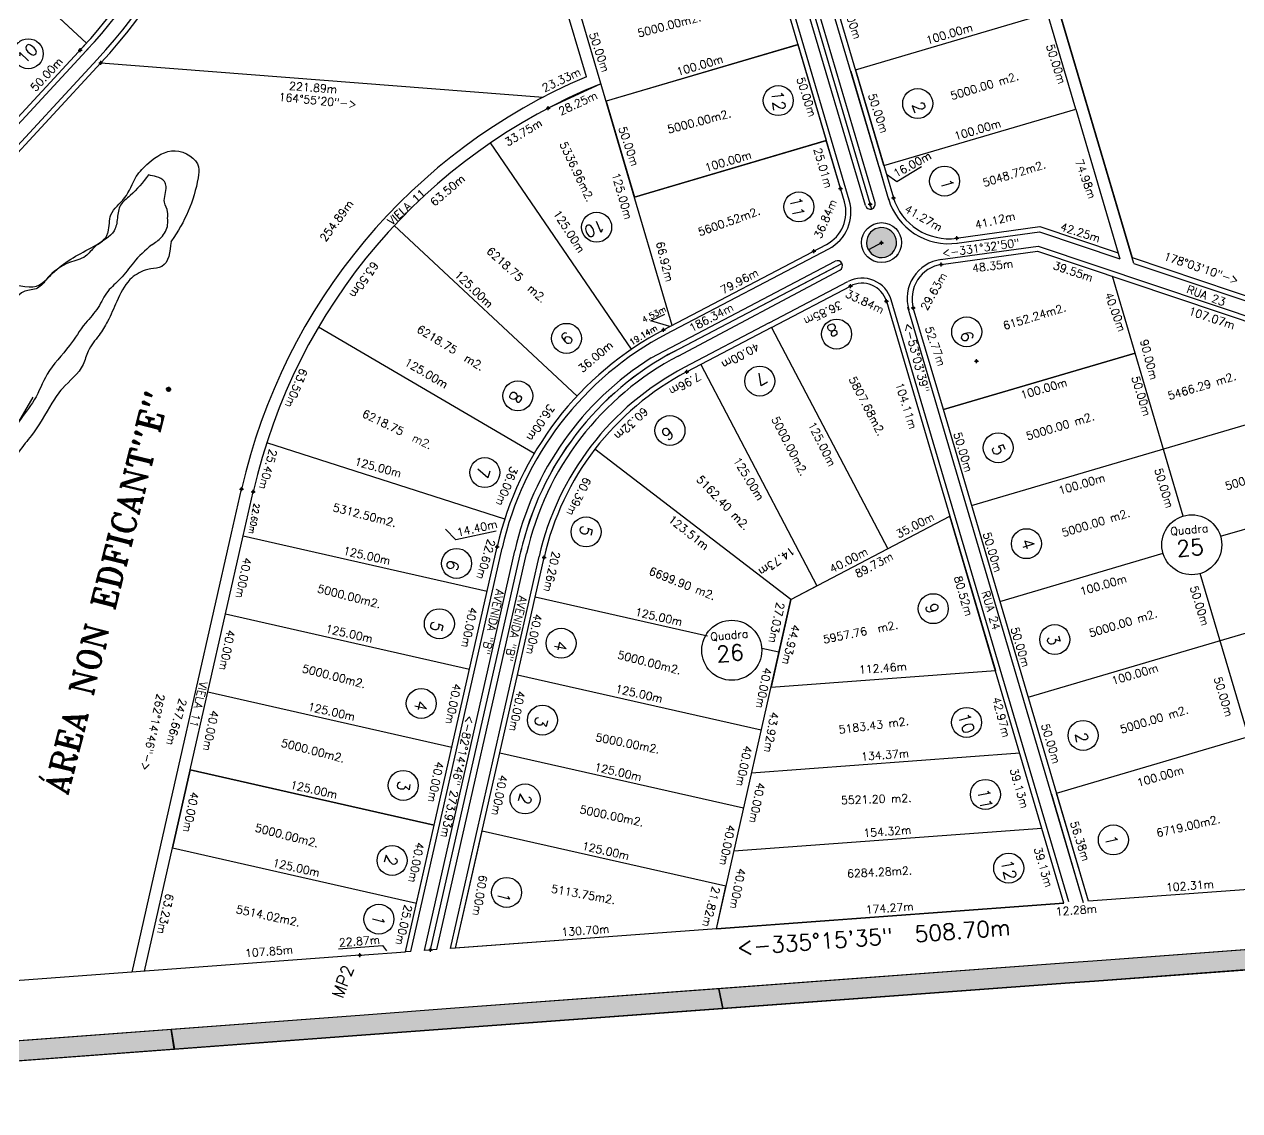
# Model space of a CAD drawing. Extents: x -23785941 to 8798891, y -8418521 to 21897894.
# Drawn here: x -24298 to -23690, y -3388 to -2844 of the extents above; entities that cross this region are included whole.
import ezdxf
from ezdxf.enums import TextEntityAlignment as Align

# ---------------------------------------------------------------- set-up
doc = ezdxf.new("R2010")
doc.units = 0
doc.header["$MEASUREMENT"] = 0
doc.header["$PDMODE"] = 34
doc.header["$PDSIZE"] = 1
doc.layers.get('0').update_dxf_attribs({"linetype": 'CONTINUOUS'})
for name, color, linetype in [('CALCADA', 3, 'CONTINUOUS'), ('REG60_100', 2, 'CONTINUOUS'), ('RUA', 1, 'CONTINUOUS'), ('TER_POLI', 5, 'CONTINUOUS'), ('VEGE', 102, 'CONTINUOUS'), ('VIEWPORT', 7, 'CONTINUOUS')]:
    doc.layers.add(name, color=color, linetype=linetype)
doc.styles.add('1_5MM', font='romans.shx', dxfattribs={"height": 6})
doc.styles.add('1MM', font='romans.shx', dxfattribs={"height": 4})
doc.styles.add('2MM', font='romans.shx', dxfattribs={"height": 8})
doc.styles.add('3MM', font='romans.shx', dxfattribs={"height": 12})

msp = doc.modelspace()

# ---------------------------------------------------------------- hatches: boundary and pattern name
h = msp.add_hatch(color=140)
edge = h.paths.add_edge_path()
edge.add_spline(control_points=[(-24224.32, -2952.9), (-24224.85, -2958.19), (-24225.64, -2965.71), (-24233.63, -2966.37), (-24239.23, -2967.62), (-24246.58, -2972.22), (-24251.35, -2982.38), (-24255.37, -2992.13), (-24260.38, -3000.33), (-24266.06, -3006.58), (-24268.43, -3017.61), (-24277.68, -3024.26), (-24285.86, -3036.44), (-24290.98, -3046.37), (-24301.03, -3058.14), (-24307.79, -3069.93), (-24311.72, -3091.1), (-24325.37, -3102.66), (-24329.35, -3121.15), (-24331.47, -3140.53), (-24355.96, -3154.41), (-24348.63, -3172.04), (-24344.12, -3180.23), (-24343.4, -3187.47), (-24336.27, -3197.13), (-24351.78, -3201.79), (-24345.71, -3210.5), (-24340.81, -3212.7), (-24338.42, -3221.24), (-24348.55, -3225.84), (-24348.2, -3234.29), (-24346.59, -3240.74), (-24346.81, -3247.92), (-24344.16, -3256.11), (-24338.49, -3261.67), (-24335.27, -3270.86), (-24339.74, -3281.2), (-24344.93, -3294.91), (-24361.95, -3293.29), (-24375.44, -3299.69), (-24383.48, -3291.65), (-24395.73, -3286.94), (-24406.75, -3297.5), (-24423.91, -3301.32), (-24440.56, -3304.39), (-24461.09, -3307.1), (-24479.07, -3306.14), (-24494.64, -3303.2), (-24508.8, -3298.2), (-24514.92, -3285.1), (-24527.33, -3279.79), (-24535.42, -3270.07), (-24544.04, -3262.07), (-24553.35, -3256.99), (-24561, -3249.62), (-24569.69, -3237.39), (-24580.68, -3229.58), (-24588.47, -3216.76), (-24581.21, -3207.95), (-24585.87, -3198.65), (-24583.46, -3190.43), (-24588.38, -3182.56), (-24594.38, -3171.95), (-24605.74, -3166.27), (-24611.81, -3158.51), (-24619.15, -3147.87), (-24628.32, -3138.75), (-24640.09, -3134.69), (-24645.33, -3132.42), (-24653.59, -3130.67), (-24659.3, -3120.75), (-24654.52, -3110.01), (-24654.08, -3091.58), (-24674.94, -3086.46), (-24681.37, -3068.21), (-24698.62, -3058.43), (-24713.52, -3055.17), (-24733.19, -3044.84), (-24734.94, -3056.35), (-24753.72, -3051.57), (-24763.55, -3071.27), (-24782.6, -3062.33), (-24793.23, -3058.72), (-24805.89, -3054.52), (-24813.61, -3047.9), (-24808.19, -3037.98), (-24800.39, -3029.32), (-24814.57, -3017.34), (-24815.92, -3028.26), (-24825.45, -3028.53), (-24835.39, -3027.61), (-24846.9, -3022.34), (-24852.01, -3009.63), (-24857.08, -2998.96), (-24862.58, -2986.25), (-24875.44, -2984), (-24891.02, -2980.65), (-24889.96, -2966.02), (-24895.36, -2954.8), (-24907.55, -2954.85), (-24906.95, -2942.8), (-24915.79, -2937.86), (-24921.88, -2929.93), (-24929.36, -2920.2), (-24927.84, -2907.02), (-24929.72, -2892.81), (-24941.39, -2889.5), (-24952.22, -2888.85), (-24950.46, -2878.16), (-24947.2, -2871.32), (-24943.39, -2862.08), (-24942.83, -2855.3), (-24940.9, -2848.14), (-24935.33, -2846.62), (-24929.27, -2846.3), (-24922.4, -2844.47), (-24914.21, -2848.76), (-24905.92, -2853.26), (-24904.93, -2861.93), (-24903.83, -2868.8), (-24904.55, -2876.57), (-24899.03, -2881.67), (-24896.17, -2889.4), (-24894.08, -2897.68), (-24889.72, -2905.98), (-24887.06, -2914.39), (-24880.02, -2921.2), (-24870.05, -2922.51), (-24864.26, -2931.17), (-24853.17, -2932.4), (-24847.35, -2940.32), (-24847.66, -2951.51), (-24837.82, -2955.96), (-24827.14, -2960.56), (-24817.79, -2959.16), (-24807.73, -2964.23), (-24797.39, -2965.44), (-24784.32, -2968.87), (-24774.83, -2960.62), (-24765.27, -2963.85), (-24762.3, -2971.63), (-24752.45, -2974.22), (-24742.38, -2971.74), (-24732.04, -2966.87), (-24720.38, -2968.4), (-24706.4, -2974.13), (-24693.86, -2980.66), (-24678.39, -2981.85), (-24675.14, -2992.53), (-24668.66, -3001.96), (-24655.79, -3009.86), (-24643.43, -3015.92), (-24630.91, -3021.74), (-24620.14, -3020.99), (-24610.04, -3017.34), (-24600.69, -3021.75), (-24587.48, -3022.88), (-24572.45, -3030.64), (-24555.12, -3034.29), (-24542.55, -3044.48), (-24532.36, -3053.95), (-24523.75, -3065.39), (-24516.46, -3078.24), (-24511.09, -3090.85), (-24505.1, -3103.96), (-24493.4, -3111.27), (-24480.97, -3114.67), (-24471.43, -3120.51), (-24459.85, -3127.41), (-24451.15, -3119.04), (-24447.38, -3105.89), (-24435.68, -3099.77), (-24428.9, -3087.14), (-24420.52, -3081.48), (-24412.57, -3070.71), (-24406.22, -3060.08), (-24398.28, -3046.3), (-24383.49, -3032.62), (-24362.5, -3031.53), (-24348.09, -3018.41), (-24338.42, -3010.18), (-24330.19, -2997.24), (-24322.21, -2987.47), (-24314.87, -2977.74), (-24304.37, -2972.41), (-24292.47, -2978.82), (-24280.6, -2964.75), (-24268.71, -2958.33), (-24257.27, -2952.47), (-24254.91, -2945.98), (-24255.83, -2938.18), (-24246.06, -2931.43), (-24242.97, -2920.74), (-24234.46, -2912.21), (-24223.14, -2904.42), (-24209.39, -2912.23), (-24212.48, -2931.63), (-24212.49, -2933.24), (-24224.27, -2952.82), (-24224.32, -2952.9)], knot_values=[0.070218, 0.070218, 0.070218, 0.070218, 13.349031, 19.007676, 21.837023, 30.786846, 43.569132, 54.590419, 62.597947, 72.310251, 79.377349, 95.275331, 104.227837, 123.477352, 128.443128, 150.652485, 163.240716, 192.037647, 199.148154, 219.624481, 248.961263, 263.562632, 270.222376, 276.975064, 285.92487, 297.883476, 305.118994, 310.080983, 314.005794, 328.484177, 333.449953, 338.027474, 348.560517, 354.690993, 363.178985, 372.128808, 381.584254, 396.830139, 409.482562, 428.443603, 434.155157, 441.999992, 465.334534, 472.085086, 494.962337, 516.016331, 534.129149, 548.445024, 564.213118, 576.190902, 589.129696, 602.832252, 613.760188, 624.227033, 634.426771, 645.327848, 668.840443, 675.500206, 686.521441, 696.358302, 703.806963, 710.466725, 722.874379, 740.241327, 746.567552, 752.226219, 779.229031, 782.661798, 789.52728, 796.392789, 807.387044, 817.837078, 830.919147, 856.437647, 867.431902, 887.00289, 909.315759, 925.140651, 928.576674, 938.587317, 967.729069, 972.878207, 998.623817, 1002.056558, 1013.572536, 1022.162617, 1032.470735, 1044.967028, 1048.403051, 1059.397306, 1066.474513, 1080.312567, 1093.723139, 1105.865531, 1116.859786, 1132.307147, 1142.605396, 1159.77966, 1168.364503, 1176.946355, 1189.088766, 1194.516942, 1206.032943, 1219.443494, 1228.694083, 1245.868346, 1254.450199, 1264.748448, 1270.180782, 1282.206886, 1289.078931, 1299.52897, 1302.964992, 1310.250453, 1314.089097, 1321.766454, 1330.348332, 1341.204667, 1347.397218, 1355.078976, 1362.760689, 1368.950994, 1376.236436, 1387.233013, 1394.518455, 1404.232374, 1413.476574, 1422.058427, 1432.91477, 1441.496649, 1453.877236, 1457.718092, 1474.002603, 1479.151741, 1493.306116, 1500.171598, 1512.308458, 1524.804751, 1538.215303, 1545.080811, 1551.271094, 1561.569343, 1571.57996, 1582.574246, 1595.070539, 1605.368789, 1627.681658, 1639.696278, 1644.553228, 1659.322811, 1673.477186, 1689.019819, 1701.034438, 1714.107901, 1720.298183, 1732.435017, 1742.875583, 1760.039314, 1782.352184, 1794.848477, 1807.921939, 1824.118553, 1837.529105, 1852.099973, 1865.510544, 1879.664932, 1891.679552, 1903.816379, 1914.114628, 1927.962458, 1931.39848, 1955.324744, 1962.407888, 1973.930502, 1984.795178, 2002.31493, 2011.074806, 2032.596747, 2059.417891, 2069.433022, 2090.188517, 2097.271661, 2115.20686, 2128.288939, 2133.145924, 2149.430419, 2159.445563, 2182.805401, 2192.820545, 2194.538582, 2203.298463, 2214.163091, 2226.311058, 2235.561637, 2250.13254, 2264.286916, 2269.71925, 2304.047032, 2304.230877, 2304.230877, 2304.230877, 2304.230877], degree=3, periodic=0)
edge = h.paths.add_edge_path()
edge.add_spline(control_points=[(-24224.32, -2952.9), (-24224.39, -2953.01), (-24224.43, -2953.06), (-24224.4, -2952.98)], knot_values=[2304.230877, 2304.230877, 2304.230877, 2304.230877, 2304.489701, 2304.489701, 2304.489701, 2304.489701], degree=3, periodic=0)
edge.add_spline(control_points=[(-24224.4, -2952.98), (-24224.45, -2953.12), (-24212.49, -2933.25), (-24212.48, -2931.63), (-24209.39, -2912.23), (-24223.14, -2904.42), (-24234.46, -2912.21), (-24242.97, -2920.74), (-24246.06, -2931.43), (-24255.83, -2938.18), (-24254.91, -2945.98), (-24257.27, -2952.47), (-24268.71, -2958.33), (-24280.6, -2964.75), (-24292.47, -2978.82), (-24304.37, -2972.41), (-24314.87, -2977.74), (-24322.21, -2987.47), (-24330.19, -2997.24), (-24338.42, -3010.18), (-24348.09, -3018.41), (-24362.5, -3031.53), (-24383.49, -3032.62), (-24398.28, -3046.3), (-24406.22, -3060.08), (-24412.57, -3070.71), (-24420.52, -3081.48), (-24428.9, -3087.14), (-24435.68, -3099.77), (-24447.38, -3105.89), (-24451.15, -3119.04), (-24459.85, -3127.41), (-24471.43, -3120.51), (-24480.97, -3114.67), (-24493.4, -3111.27), (-24505.1, -3103.96), (-24511.09, -3090.85), (-24516.46, -3078.24), (-24523.75, -3065.39), (-24532.36, -3053.95), (-24542.55, -3044.48), (-24555.12, -3034.29), (-24572.45, -3030.64), (-24587.48, -3022.88), (-24600.69, -3021.75), (-24610.04, -3017.34), (-24620.14, -3020.99), (-24630.91, -3021.74), (-24643.43, -3015.92), (-24655.79, -3009.86), (-24668.66, -3001.96), (-24675.14, -2992.53), (-24678.39, -2981.85), (-24693.86, -2980.66), (-24706.4, -2974.13), (-24720.38, -2968.4), (-24732.04, -2966.87), (-24742.38, -2971.74), (-24752.45, -2974.22), (-24762.3, -2971.63), (-24765.27, -2963.85), (-24774.83, -2960.62), (-24784.32, -2968.87), (-24797.39, -2965.44), (-24807.73, -2964.23), (-24817.79, -2959.16), (-24827.14, -2960.56), (-24837.82, -2955.96), (-24847.66, -2951.51), (-24847.35, -2940.32), (-24853.17, -2932.4), (-24864.26, -2931.17), (-24870.05, -2922.51), (-24880.02, -2921.2), (-24887.06, -2914.39), (-24889.72, -2905.98), (-24894.08, -2897.68), (-24896.17, -2889.4), (-24899.03, -2881.67), (-24904.55, -2876.57), (-24903.83, -2868.8), (-24904.93, -2861.93), (-24905.92, -2853.26), (-24914.21, -2848.76), (-24922.4, -2844.47), (-24929.27, -2846.3), (-24935.33, -2846.62), (-24940.9, -2848.14), (-24942.83, -2855.3), (-24943.39, -2862.08), (-24947.2, -2871.32), (-24950.46, -2878.16), (-24952.22, -2888.85), (-24941.39, -2889.5), (-24929.72, -2892.81), (-24927.84, -2907.02), (-24929.36, -2920.2), (-24921.88, -2929.93), (-24915.79, -2937.86), (-24906.95, -2942.8), (-24907.55, -2954.85), (-24895.36, -2954.8), (-24889.96, -2966.02), (-24891.02, -2980.65), (-24875.44, -2984), (-24862.58, -2986.25), (-24857.08, -2998.96), (-24852.01, -3009.63), (-24846.9, -3022.34), (-24835.39, -3027.61), (-24825.45, -3028.53), (-24815.92, -3028.26), (-24814.57, -3017.34), (-24800.39, -3029.32), (-24808.19, -3037.98), (-24813.61, -3047.9), (-24805.89, -3054.52), (-24793.23, -3058.72), (-24782.6, -3062.33), (-24763.55, -3071.27), (-24753.72, -3051.57), (-24734.94, -3056.35), (-24733.19, -3044.84), (-24713.52, -3055.17), (-24698.62, -3058.43), (-24681.37, -3068.21), (-24674.94, -3086.46), (-24654.08, -3091.58), (-24654.52, -3110.01), (-24659.3, -3120.75), (-24653.59, -3130.67), (-24645.33, -3132.42), (-24640.09, -3134.69), (-24628.32, -3138.75), (-24619.15, -3147.87), (-24611.81, -3158.51), (-24605.74, -3166.27), (-24594.38, -3171.95), (-24588.38, -3182.56), (-24583.46, -3190.43), (-24585.87, -3198.65), (-24581.21, -3207.95), (-24588.47, -3216.76), (-24580.68, -3229.58), (-24569.69, -3237.39), (-24561, -3249.62), (-24553.35, -3256.99), (-24544.04, -3262.07), (-24535.42, -3270.07), (-24527.33, -3279.79), (-24514.92, -3285.1), (-24508.8, -3298.2), (-24494.64, -3303.2), (-24479.07, -3306.14), (-24461.09, -3307.1), (-24440.56, -3304.39), (-24423.91, -3301.32), (-24406.75, -3297.5), (-24395.73, -3286.94), (-24383.48, -3291.65), (-24375.44, -3299.69), (-24361.95, -3293.29), (-24344.93, -3294.91), (-24339.74, -3281.2), (-24335.27, -3270.86), (-24338.49, -3261.67), (-24344.16, -3256.11), (-24346.81, -3247.92), (-24346.59, -3240.74), (-24348.2, -3234.29), (-24348.55, -3225.84), (-24338.42, -3221.24), (-24340.81, -3212.7), (-24345.71, -3210.5), (-24351.78, -3201.79), (-24336.27, -3197.13), (-24343.4, -3187.47), (-24344.12, -3180.23), (-24348.63, -3172.04), (-24355.96, -3154.41), (-24331.47, -3140.53), (-24329.35, -3121.15), (-24325.37, -3102.66), (-24311.72, -3091.1), (-24307.79, -3069.93), (-24301.03, -3058.14), (-24290.98, -3046.37), (-24285.86, -3036.44), (-24277.68, -3024.26), (-24268.43, -3017.61), (-24266.06, -3006.58), (-24260.38, -3000.33), (-24255.37, -2992.13), (-24251.35, -2982.38), (-24246.58, -2972.22), (-24239.23, -2967.62), (-24233.63, -2966.37), (-24225.61, -2965.7), (-24224.85, -2958.13), (-24224.31, -2952.82)], knot_values=[0, 0, 0, 0, 0.442669, 34.770451, 40.202785, 54.35716, 68.928064, 78.178643, 90.32661, 101.191238, 109.951119, 111.669155, 121.6843, 145.044138, 155.059282, 171.343776, 176.200762, 189.282841, 207.218039, 214.301183, 235.056679, 245.07181, 271.892953, 293.414895, 302.174771, 319.694522, 330.559198, 342.081813, 349.164957, 373.091221, 376.527243, 390.375072, 400.673322, 412.810149, 424.824768, 438.979156, 452.389728, 466.960596, 480.371148, 496.567762, 509.641224, 522.137517, 544.450386, 561.614118, 572.054683, 584.191517, 590.3818, 603.455262, 615.469882, 631.012514, 645.16689, 659.936473, 664.793423, 676.808043, 699.120912, 709.419161, 721.915454, 732.909741, 742.920358, 753.218607, 759.40889, 766.274398, 779.68495, 792.181243, 804.318103, 811.183585, 825.33796, 830.487098, 846.771608, 850.612465, 862.993052, 871.574931, 882.431274, 891.013127, 900.257327, 909.971245, 917.256688, 928.253265, 935.538707, 941.729012, 949.410724, 957.092482, 963.285034, 974.141368, 982.723247, 990.400604, 994.239247, 1001.524708, 1004.960731, 1015.41077, 1022.282815, 1034.308918, 1039.741252, 1050.039502, 1058.621354, 1075.795618, 1085.046206, 1098.456758, 1109.972758, 1115.400934, 1127.543345, 1136.125198, 1144.710041, 1161.884304, 1172.182554, 1187.629915, 1198.62417, 1210.766562, 1224.177134, 1238.015188, 1245.092395, 1256.08665, 1259.522672, 1272.018965, 1282.327083, 1290.917164, 1302.433142, 1305.865883, 1331.611493, 1336.760631, 1365.902384, 1375.913027, 1379.349049, 1395.173941, 1417.48681, 1437.057798, 1448.052053, 1473.570554, 1486.652622, 1497.102657, 1508.096912, 1514.96242, 1521.827902, 1525.26067, 1552.263482, 1557.922149, 1564.248373, 1581.615322, 1594.022975, 1600.682738, 1608.131398, 1617.96826, 1628.989495, 1635.649258, 1659.161853, 1670.06293, 1680.262668, 1690.729513, 1701.657449, 1715.360005, 1728.298798, 1740.276583, 1756.044676, 1770.360551, 1788.47337, 1809.527363, 1832.404614, 1839.155167, 1862.489709, 1870.334543, 1876.046098, 1895.007138, 1907.659561, 1922.905447, 1932.360893, 1941.310715, 1949.798708, 1955.929184, 1966.462226, 1971.039748, 1976.005524, 1990.483907, 1994.408718, 1999.370706, 2006.606225, 2018.56483, 2027.514636, 2034.267324, 2040.927068, 2055.528438, 2084.865219, 2105.341547, 2112.452054, 2141.248985, 2153.837216, 2176.046572, 2181.012349, 2200.261864, 2209.214369, 2225.112351, 2232.179449, 2241.891754, 2249.899282, 2260.920569, 2273.702855, 2282.652677, 2285.482025, 2291.14067, 2304.489701, 2304.489701, 2304.489701, 2304.489701], degree=3, periodic=0)
edge.add_spline(control_points=[(-24224.31, -2952.82), (-24224.31, -2952.85), (-24224.32, -2952.87), (-24224.32, -2952.9)], knot_values=[0, 0, 0, 0, 0.070218, 0.070218, 0.070218, 0.070218], degree=3, periodic=0)
for color, points in [(85, [(-23866.5, -2946.41, 1), (-23871.75, -2960.46, 1)]), (253, [(-24082.45, -3336.4), (-24127.75, -3339.75), (-24224.26, -3346.94), (-24223.35, -3352.9), (-24222.54, -3356.84), (-24127.01, -3349.73), (-24127.01, -3349.73), (-24081.71, -3346.37), (-23948.48, -3336.5), (-23950.44, -3326.62)]), (253, [(-24222.74, -3356.86), (-24224.26, -3346.94), (-24623.77, -3376.7), (-24642.55, -3377.76), (-24639.58, -3387.61), (-24623.12, -3386.68)])]:
    msp.add_hatch(color=color).paths.add_polyline_path(points)
h = msp.add_hatch(color=253)
edge = h.paths.add_edge_path()
edge.add_line((-23763.48, -3312.77), (-23775.71, -3313.68))
edge.add_line((-23775.71, -3313.68), (-23950.44, -3326.62))
edge.add_line((-23950.44, -3326.62), (-23948.48, -3336.5))
edge.add_line((-23948.48, -3336.5), (-23774.97, -3323.65))
edge.add_line((-23774.97, -3323.65), (-23762.74, -3322.75))
edge.add_line((-23762.74, -3322.75), (-23630.14, -3312.93))
edge.add_arc((-23629.03, -3327.88), 14.99, 88.01621, 94.23563, ccw=False)
edge.add_line((-23628.52, -3312.89), (-23625.18, -3303.02))
edge.add_arc((-23627.88, -3317.76), 14.99, 79.64388, 94.23563)
edge.add_line((-23628.98, -3302.81), (-23763.48, -3312.77))

# ---------------------------------------------------------------- linework, layer by layer
at = {"color": 100}
for p, q in [((-23877.18, -2934.96), (-24012.07, -2477.65)), ((-24010.49, -2474.38), (-23874.13, -2936.66)), ((-23872.39, -2933.54), (-24007.28, -2476.23)), ((-23869.15, -2953.54), (-23875.73, -2956.99)), ((-23984.3, -3011.07), (-23892.29, -2962.77)), ((-23888.87, -2963.89), (-23976.82, -3010.06)), ((-23973.72, -3008.33), (-23891.12, -2964.98)), ((-24097.7, -3307.45), (-24052.49, -3107.65)), ((-24094.57, -3307.21), (-24049.18, -3106.61)), ((-24091.45, -3306.98), (-24046.64, -3108.97))]:
    msp.add_line(p, q, dxfattribs=at)
for p, q in [((-23887.66, -2933), (-24018.92, -2488.03)), ((-23867.97, -2914.94), (-23978.73, -2539.45)), ((-23772.05, -2886.65), (-23871.07, -2550.95)), ((-23743.03, -2963.82), (-23863.62, -2555.01)), ((-23863.62, -2555.01), (-23743.9, -2960.9)), ((-23863.62, -2555.01), (-23743.9, -2960.9)), ((-23973.73, -2994.88), (-24099.35, -2569)), ((-24016.67, -2870.5), (-24103.83, -2575.03)), ((-24266.59, -2853.67), (-24413.35, -2717.79)), ((-23882.11, -2866.98), (-23786.2, -2838.69)), ((-24266.59, -2853.67), (-24443.23, -3044.45)), ((-23910.89, -2854.44), (-24006.81, -2882.74)), ((-24259.4, -2863.56), (-24438.5, -3057.01)), ((-24259.4, -2863.56), (-24038.29, -2880.73)), ((-23882.11, -2866.98), (-23863.2, -2931.1)), ((-24009.39, -2873.99), (-24035.78, -2886.18)), ((-23867.97, -2914.94), (-23772.05, -2886.65)), ((-23772.05, -2886.65), (-23749.98, -2961.5)), ((-23994.07, -3006.72), (-24064.69, -2903.58)), ((-23896.75, -2902.4), (-23992.66, -2930.7)), ((-23889.67, -2926.39), (-23896.75, -2902.4)), ((-23849.07, -2915.53), (-23861.54, -2922.98)), ((-23861.54, -2922.98), (-23866.67, -2919.44)), ((-23863.2, -2931.1), (-23863.32, -2930.7)), ((-24021.33, -3030.16), (-24112.75, -2944.91)), ((-23831.9, -2951.28), (-23789.99, -2945.43)), ((-23789.99, -2945.43), (-23750.84, -2958.57)), ((-23831.9, -2951.28), (-23831.49, -2951.22)), ((-23978.08, -2997.07), (-23896.7, -2954.35)), ((-23839.32, -2964.43), (-23791.13, -2957.7)), ((-23791.13, -2957.7), (-23651.6, -3004.55)), ((-23861.15, -2959.26), (-23861, -2959.26)), ((-23861.15, -2959.26), (-23861, -2959.26)), ((-23861.15, -2959.26), (-23861.11, -2959.41)), ((-23861.15, -2959.26), (-23861, -2959.26)), ((-23743.9, -2960.9), (-23648.02, -2993.08)), ((-23743.9, -2960.9), (-23648.6, -2992.89)), ((-23743.9, -2960.9), (-23648.6, -2992.89)), ((-23970.74, -3010.16), (-23889.96, -2967.19)), ((-23718.27, -3090.19), (-23753.64, -2970.29)), ((-23924.09, -2995.84), (-23884.73, -2975.18)), ((-23984.42, -2992.48), (-23977.52, -2989.2)), ((-23838.23, -3036.95), (-23853.25, -2986.04)), ((-23853.25, -2986.04), (-23853.16, -2986.34)), ((-23975.04, -2995.47), (-23984.42, -2992.48)), ((-24042.81, -3058.98), (-24150.63, -2995.73)), ((-23924.09, -2995.84), (-23966.55, -3018.13)), ((-23924.09, -2995.84), (-23865.99, -3106.51)), ((-23973.72, -3008.33), (-23972.14, -3007.5)), ((-23838.23, -3036.95), (-23742.32, -3008.66)), ((-23742.32, -3008.66), (-23838.23, -3036.95)), ((-23959.51, -3014.43), (-23901.41, -3125.1)), ((-23824.09, -3084.91), (-23632.26, -3028.32)), ((-24057.48, -3091.8), (-24176.51, -3053.6)), ((-23914.45, -3131.95), (-24012.39, -3056.72)), ((-24194.11, -3098.77), (-24189.04, -3076.74)), ((-24188.27, -3100.12), (-24183.19, -3078.08)), ((-23699.64, -3100.33), (-23618.12, -3076.28)), ((-23914.45, -3131.95), (-23835, -3090.24)), ((-23835.02, -3090.25), (-23812.24, -3167.48)), ((-23777.92, -3283.76), (-23835, -3090.24)), ((-24229.43, -3254.85), (-24194.12, -3098.8)), ((-24081.89, -3102.1), (-24087.2, -3096.73)), ((-24061.71, -3097.82), (-24081.89, -3102.1)), ((-24223.58, -3256.18), (-24188.26, -3100.12)), ((-24188.27, -3100.12), (-24066.35, -3127.71)), ((-24107.09, -3308.14), (-24061.27, -3105.66)), ((-24049.18, -3106.61), (-24049.57, -3108.31)), ((-23809.94, -3132.87), (-23728.41, -3108.82)), ((-24082.06, -3306.29), (-24037.86, -3110.96)), ((-23685.74, -3200.49), (-23709.78, -3118.96)), ((-23914.45, -3131.95), (-23901.41, -3125.1)), ((-23795.8, -3180.82), (-23603.97, -3124.24)), ((-23956.12, -3150.23), (-24042.34, -3130.72)), ((-23951.72, -3296.63), (-23914.45, -3131.95)), ((-23914.45, -3131.95), (-23924.37, -3175.77)), ((-24197.1, -3139.14), (-24075.17, -3166.72)), ((-23920.42, -3158.31), (-23929.05, -3156.36)), ((-23929.25, -3197.32), (-24051.16, -3169.74)), ((-23924.37, -3175.77), (-23812.24, -3167.48)), ((-23781.65, -3228.78), (-23569.79, -3166.29)), ((-24205.92, -3178.15), (-24084, -3205.74)), ((-23938.08, -3236.34), (-24059.99, -3208.75)), ((-23934.06, -3218.61), (-23800.06, -3208.7)), ((-24214.75, -3217.16), (-24092.83, -3244.75)), ((-23768.1, -3283.56), (-23784.05, -3229.49)), ((-23765.7, -3282.86), (-23781.65, -3228.78)), ((-24082.06, -3306.29), (-24068.82, -3247.77)), ((-23946.9, -3275.35), (-24068.82, -3247.77)), ((-23942.89, -3257.62), (-23788.99, -3246.23)), ((-24243.79, -3318.31), (-24229.43, -3254.85)), ((-24237.53, -3317.85), (-24223.58, -3256.18)), ((-24223.58, -3256.18), (-24101.66, -3283.76)), ((-23951.72, -3296.63), (-23946.9, -3275.35)), ((-23951.72, -3296.63), (-23946.9, -3275.35)), ((-23951.72, -3296.63), (-23946.9, -3275.35)), ((-23767.53, -3276.74), (-23767.5, -3276.74)), ((-23951.72, -3296.63), (-23777.92, -3283.76)), ((-23951.72, -3296.63), (-24082.06, -3306.29)), ((-24140.64, -3306.69), (-24118.66, -3305.01)), ((-24118.66, -3305.01), (-24116.57, -3307.73)), ((-23628.98, -3302.81), (-23763.48, -3312.77)), ((-23775.71, -3313.68), (-24082.45, -3336.4)), ((-23774.97, -3323.65), (-24081.71, -3346.37)), ((-24127.75, -3339.75), (-24623.5, -3376.68)), ((-24082.45, -3336.4), (-24127.75, -3339.75)), ((-24081.71, -3346.37), (-24127.01, -3349.73))]:
    msp.add_line(p, q)
at = {"color": 0}
for p, q in [((-23861.11, -2959.41), (-23861.15, -2959.26)), ((-23861.11, -2959.41), (-23861.15, -2959.26)), ((-23765.7, -3282.86), (-23838.23, -3036.95))]:
    msp.add_line(p, q, dxfattribs=at)
at = {"color": 140}
msp.add_line((-24316.23, -3070.06), (-24293.33, -3030.78), dxfattribs=at)
at = {"color": 5}
for p, q in [((-24094.57, -3307.21), (-24049.18, -3106.61)), ((-23622.67, -3272.26), (-23765.7, -3282.86)), ((-24129.98, -3309.84), (-24107.17, -3308.15))]:
    msp.add_line(p, q, dxfattribs=at)
at = {"color": 253}
for p, q in [((-23763.48, -3312.77), (-23775.71, -3313.68)), ((-23630.14, -3312.93), (-23762.74, -3322.75)), ((-23762.74, -3322.75), (-23774.97, -3323.65)), ((-24127, -3349.72), (-24622.76, -3386.65)), ((-24222.74, -3356.86), (-24127.01, -3349.73))]:
    msp.add_line(p, q, dxfattribs=at)
at = {"color": 7}
for p, q in [((-24127.75, -3339.75), (-24224.26, -3346.94)), ((-24082.45, -3336.4), (-24127.75, -3339.75)), ((-24224.26, -3346.94), (-24222.74, -3356.86))]:
    msp.add_line(p, q, dxfattribs=at)
for points in [[(-24230.66, -2803.44), (-24318.04, -2754.82, -0.057602), (-24339.98, -2785.72), (-24266.6, -2853.65)], [(-23871.75, -2960.46, 1), (-23866.5, -2946.41, 1), (-23871.75, -2960.46, 1)]]:
    msp.add_lwpolyline(points, format="xyb")
for points in [[(-24006.81, -2882.74), (-23992.66, -2930.7), (-23896.69, -2902.39), (-23910.84, -2854.43)], [(-24214.75, -3217.16), (-24223.58, -3256.18), (-24101.58, -3283.78), (-24092.75, -3244.77)], [(-24623.77, -3376.7), (-24642.55, -3377.76), (-24639.58, -3387.61), (-24623.12, -3386.68), (-24222.74, -3356.86), (-24224.26, -3346.94)]]:
    msp.add_lwpolyline(points, close=True)
at = {"color": 253}
msp.add_lwpolyline([(-23763.48, -3312.77), (-23775.71, -3313.68), (-23950.44, -3326.62), (-23948.48, -3336.5), (-23774.97, -3323.65), (-23762.74, -3322.75), (-23630.14, -3312.93, -0.027144), (-23628.52, -3312.89), (-23625.18, -3303.02, 0.063755), (-23628.98, -3302.81)], format="xyb", close=True, dxfattribs=at)
msp.add_lwpolyline([(-24082.45, -3336.4), (-24127.75, -3339.75), (-24224.26, -3346.94), (-24223.35, -3352.9), (-24222.54, -3356.84), (-24127.01, -3349.73), (-24127.01, -3349.73), (-24081.71, -3346.37), (-23948.48, -3336.5), (-23950.44, -3326.62)], close=True, dxfattribs=at)
for centre in [(-24295.71, -2858.98), (-23920.75, -2882.4), (-23851.06, -2883.89), (-23837.64, -2922.66), (-23910.45, -2935.56), (-24011.56, -2945.73), (-24026.63, -3001.32), (-23891.61, -2999.21), (-23826.57, -2998.07), (-23930.02, -3022.68), (-24050.96, -3030.1), (-23974.9, -3047.41), (-23810.82, -3056.05), (-24067.46, -3068.48), (-24016.83, -3098.14), (-23796.67, -3104.01), (-24081.6, -3113.88), (-23843.28, -3136.52), (-24090.19, -3144.06), (-24029.34, -3153.81), (-23782.53, -3151.96), (-24099.23, -3183.92), (-24038.65, -3192.27), (-23826.65, -3193.39), (-23768.38, -3199.92), (-24108.27, -3224.92), (-24047.36, -3231.69), (-23817.22, -3229.42), (-23753.24, -3252.19), (-24113.83, -3262.46), (-23805.57, -3266.29), (-24056.59, -3278.43), (-24120.4, -3291.81)]:
    msp.add_circle(centre, 7.5)
at = {"color": 5}
for centre in [(-23714.03, -3104.57), (-23944.02, -3157.34)]:
    msp.add_circle(centre, 15, dxfattribs=at)
for centre, radius, start, end in [((-24462.67, -2675.37), 277, 317.20508, 0.43452), ((-24462.67, -2675.37), 265, 317.20508, 355.0709), ((-23901.65, -3141.79), 294.66, 112.97736, 167.25075), ((-23901.65, -3141.79), 288.66, 111.91628, 167.25075), ((-23905.2, -2938.17), 18.28, 297.69619, 16.43867), ((-23874.78, -2934.25), 2.5, 196.43452, 16.43452), ((-23835.5, -2922.49), 29.01, 196.43452, 277.94813), ((-23836.63, -2981.46), 17.24, 97.94813, 196.43452), ((-23878.85, -2986.38), 12.65, 16.43452, 117.70606), ((-23901.65, -3141.79), 163.66, 117.69469, 167.25075), ((-23901.65, -3141.79), 139.66, 117.69469, 167.25075)]:
    msp.add_arc(centre, radius, start, end)
at = {"color": 100}
for centre, radius, start, end in [((-23891.12, -2964.98), 2.5, 297.69619, 117.69619), ((-23901.58, -3141.83), 151.74, 117.70949, 167.23986), ((-23901.65, -3141.79), 154.66, 122.30706, 167.25075), ((-23901.65, -3141.79), 148.66, 117.69469, 167.25075)]:
    msp.add_arc(centre, radius, start, end, dxfattribs=at)
at = {"color": 5}
msp.add_arc((-23901.65, -3141.79), 151.67, 117.69469, 167.25075, dxfattribs=at)
at = {"end_tangent": (0.350283, 0.936644)}
msp.add_spline([(-24224.31, -2952.82), (-24228.99, -2965.32), (-24234.49, -2966.61), (-24237.25, -2967.26), (-24244.87, -2971.96), (-24251.47, -2982.9), (-24256.06, -2992.92), (-24260.28, -2999.73), (-24265.78, -3007.73), (-24268.26, -3014.35), (-24278.63, -3026.4), (-24283.86, -3033.66), (-24294.13, -3049.94), (-24297.25, -3053.81), (-24307.89, -3073.3), (-24311.56, -3085.34), (-24326.61, -3109.9), (-24328.35, -3116.79), (-24334.03, -3136.46), (-24351.28, -3160.19), (-24347.32, -3174.25), (-24344.56, -3180.31), (-24342.81, -3186.83), (-24340.15, -3195.37), (-24348.41, -3204.02), (-24344.91, -3210.36), (-24341.05, -3213.48), (-24339.95, -3217.24), (-24347.84, -3229.38), (-24348.02, -3234.35), (-24347.19, -3238.85), (-24346.08, -3249.32), (-24344.06, -3255.11), (-24339.1, -3262), (-24336.43, -3270.54), (-24339, -3279.64), (-24347.16, -3292.51), (-24359.65, -3294.55), (-24378.56, -3295.86), (-24383.16, -3292.47), (-24390.51, -3289.72), (-24412.17, -3298.38), (-24418.69, -3300.14), (-24441.19, -3304.3), (-24462.12, -3306.53), (-24480.21, -3305.63), (-24494.26, -3302.89), (-24508.41, -3295.93), (-24515.76, -3286.47), (-24526.42, -3279.13), (-24536.25, -3269.59), (-24544.42, -3262.34), (-24553.15, -3256.56), (-24560.59, -3249.58), (-24567.49, -3241.14), (-24583.75, -3224.16), (-24586.51, -3218.1), (-24583.39, -3207.52), (-24584.77, -3197.78), (-24584.5, -3190.34), (-24587.26, -3184.28), (-24594.34, -3174.09), (-24607.84, -3163.17), (-24611.89, -3158.3), (-24615.2, -3153.71), (-24635.78, -3136.24), (-24639, -3135.04), (-24645.43, -3132.63), (-24651.86, -3130.23), (-24657.49, -3120.78), (-24655.49, -3110.53), (-24656.1, -3097.46), (-24675.59, -3081), (-24681.23, -3071.55), (-24697.1, -3060.11), (-24718, -3052.3), (-24733.68, -3050.1), (-24734.88, -3053.32), (-24744.72, -3055.14), (-24771.24, -3067.24), (-24776.06, -3065.44), (-24800.17, -3056.42), (-24803.39, -3055.22), (-24811.23, -3046.78), (-24808.22, -3038.73), (-24804.61, -3029.08), (-24814.66, -3021.65), (-24815.86, -3024.87), (-24826.31, -3028.3), (-24833.34, -3027.51), (-24845.6, -3021.09), (-24852.24, -3009.43), (-24857.27, -2998.38), (-24862.9, -2988.94), (-24877.37, -2983.53), (-24887.01, -2979.92), (-24891.84, -2963.44), (-24896.47, -2956.21), (-24904.51, -2953.2), (-24909.53, -2942.15), (-24913.76, -2938.74), (-24921.6, -2930.3), (-24928.23, -2918.65), (-24928.44, -2909.4), (-24933.27, -2892.92), (-24941.31, -2889.91), (-24950.95, -2886.31), (-24950.76, -2880.88), (-24946.54, -2869.61), (-24944.14, -2863.18), (-24942.13, -2852.92), (-24940.93, -2849.7), (-24934.3, -2846.68), (-24930.49, -2846.27), (-24922.85, -2845.46), (-24914.81, -2848.46), (-24906.37, -2855.29), (-24904.96, -2861.32), (-24904.15, -2868.96), (-24903.34, -2876.6), (-24899.73, -2881.62), (-24896.71, -2888.25), (-24893.29, -2898.7), (-24890.27, -2905.33), (-24886.25, -2914.17), (-24879.41, -2920.4), (-24871.37, -2923.41), (-24862.93, -2930.23), (-24854.89, -2933.24), (-24847.65, -2943.28), (-24847.25, -2947.1), (-24834.59, -2957.34), (-24829.76, -2959.14), (-24815.7, -2960.73), (-24809.27, -2963.14), (-24797.41, -2965.74), (-24784.96, -2966.73), (-24772.3, -2962.29), (-24765.87, -2964.69), (-24762.25, -2969.72), (-24752.61, -2973.32), (-24742.76, -2971.5), (-24732.32, -2968.07), (-24719.86, -2969.06), (-24710.21, -2972.67), (-24689.32, -2980.49), (-24678.06, -2984.69), (-24676.05, -2989.11), (-24667.81, -3001.37), (-24656.15, -3009.4), (-24642.28, -3016.42), (-24631.03, -3020.63), (-24617.97, -3020.01), (-24611.94, -3018.59), (-24600.09, -3021.19), (-24589.84, -3023.19), (-24573.76, -3029.2), (-24552.86, -3037.02), (-24542.81, -3044.44), (-24533.37, -3053.48), (-24523.51, -3066.34), (-24516.88, -3077.99), (-24510.84, -3091.25), (-24504.21, -3102.9), (-24492.55, -3110.93), (-24481.29, -3115.14), (-24470.64, -3120.96), (-24461, -3124.57), (-24450.35, -3115.71), (-24449.15, -3112.49), (-24433.29, -3094.58), (-24429.27, -3088.74), (-24420.84, -3080.89), (-24414.01, -3072.44), (-24404.78, -3057.55), (-24400.16, -3050.1), (-24383.9, -3036.01), (-24358.59, -3027.13), (-24350.76, -3020.89), (-24336.1, -3006.19), (-24332.09, -3000.36), (-24321.24, -2986.07), (-24312.21, -2976.61), (-24307.79, -2974.59), (-24291.52, -2975.18), (-24283.68, -2968.94), (-24264.2, -2956.04), (-24256.37, -2949.8), (-24255.77, -2948.19), (-24254.37, -2939.55), (-24247.54, -2931.09), (-24241.72, -2920.43), (-24235.5, -2913.59), (-24222.24, -2907.54), (-24210.58, -2915.57), (-24210.78, -2921), (-24224.14, -2952.62), (-24224.4, -2952.98)], degree=3, dxfattribs=at)
at = {"color": 140}
for points, start_tangent in [([(-24235.6, -2919.6), (-24244.75, -2929.94), (-24249.54, -2934.73), (-24251.14, -2941.11), (-24252.73, -2947.49), (-24262.31, -2955.46), (-24267.1, -2960.25), (-24275.09, -2963.44), (-24286.26, -2971.42), (-24291.05, -2976.2), (-24297.44, -2977.8), (-24308.62, -2987.37), (-24312.55, -2988.18)], (0.746543, 0.665337)), ([(-24234, -2954.56), (-24229.21, -2950.83), (-24226.02, -2944.45), (-24226.02, -2941.26), (-24226.02, -2938.07), (-24227.62, -2933.29), (-24226.82, -2925.31), (-24227.62, -2922.92), (-24231.61, -2920.53), (-24235.6, -2919.6)], (0.045613, -0.998959)), ([(-24234, -2954.56), (-24243.18, -2963.48), (-24249.57, -2971.45), (-24255.95, -2977.83), (-24260.74, -2985.81), (-24267.13, -2993.79), (-24275.11, -3004.95), (-24286.29, -3019.31), (-24292.68, -3032.07), (-24300.66, -3043.24), (-24305.45, -3051.21)], (0.588873, 0.808226))]:
    msp.add_spline(points, degree=3, dxfattribs=dict(at, start_tangent=start_tangent))
for p in [(-24269.82, -2857.16), (-24035.78, -2886.18), (-23889.67, -2926.39), (-23874.78, -2934.25), (-23863.2, -2931.1), (-23869.15, -2953.54), (-23831.49, -2951.22), (-23902.93, -2957.72), (-23839.32, -2964.43), (-23884.73, -2975.18), (-23866.72, -2982.8), (-23853.25, -2986.04), (-23978.08, -2997.07), (-23821.69, -3012.66), (-24189.04, -3076.74), (-24183.19, -3078.08), (-24129.98, -3309.84), (-24094.57, -3307.21)]:
    msp.add_point(p)
at = {"layer": 'CALCADA'}
for p, q in [((-23885.27, -2932.29), (-24016.52, -2487.32)), ((-23870.37, -2915.65), (-23994.19, -2495.87)), ((-24264.75, -2855.36), (-24441.39, -3046.15)), ((-24261.23, -2861.87), (-24440.33, -3055.31)), ((-23884.51, -2867.69), (-23865.6, -2931.81)), ((-23870.37, -2915.65), (-23867.92, -2923.93)), ((-23831.56, -2953.76), (-23790.23, -2947.99)), ((-23790.23, -2947.99), (-23749.98, -2961.5)), ((-23976.92, -2999.29), (-23895.54, -2956.57)), ((-23839.67, -2961.96), (-23790.89, -2955.15)), ((-23790.89, -2955.15), (-23650.8, -3002.18)), ((-23743.03, -2963.82), (-23648.82, -2995.45)), ((-23925.25, -2993.62), (-23885.9, -2972.96)), ((-23775.54, -3283.06), (-23864.32, -2982.09)), ((-23768.1, -3283.56), (-23855.95, -2985.72)), ((-23925.25, -2993.62), (-23967.72, -3015.91)), ((-24104.48, -3307.95), (-24058.83, -3106.21)), ((-24084.67, -3306.48), (-24040.3, -3110.41))]:
    msp.add_line(p, q, dxfattribs=at)
msp.add_circle((-23869.13, -2953.43), 10, dxfattribs=at)
for centre, radius, start, end in [((-24462.67, -2675.37), 274.5, 317.20508, 0.43452), ((-24462.67, -2675.37), 267.5, 317.20508, 355.0709), ((-23905.2, -2938.17), 20.78, 297.69619, 16.43867), ((-23835.5, -2922.49), 31.51, 196.43452, 277.94813), ((-23836.63, -2981.46), 19.74, 97.94813, 196.43452), ((-23878.85, -2986.38), 15.15, 16.43452, 117.70606), ((-23901.65, -3141.79), 161.16, 117.69469, 167.25075), ((-23901.65, -3141.79), 142.16, 117.69469, 167.25075)]:
    msp.add_arc(centre, radius, start, end, dxfattribs=at)
at = {"layer": 'REG60_100'}
msp.add_point((-24259.4, -2863.56), dxfattribs=at)
at = {"layer": 'TER_POLI'}
for p, q in [((-23777.92, -3283.76), (-24084.67, -3306.48)), ((-24129.98, -3309.84), (-24625.73, -3346.76)), ((-24104.48, -3307.95), (-24107.09, -3308.14)), ((-24091.45, -3306.98), (-24097.7, -3307.45))]:
    msp.add_line(p, q, dxfattribs=at)
at = {"layer": 'VIEWPORT'}
msp.add_line((-23866.72, -2982.8), (-23835, -3090.24), dxfattribs=at)
for p in [(-23966.55, -3018.13), (-24061.27, -3105.66), (-24037.86, -3110.96)]:
    msp.add_point(p, dxfattribs=at)

# ---------------------------------------------------------------- texts
at = {"color": 1, "style": '1MM'}
for s, rotation, p in [('<-53%%d03\'39"', 284.76548, (-23851.61, -3010.93)), ('262%%d14\'46"->', 258.05688, (-24233.4, -3198.37)), ('<-82%%d14\'46" 273.93m', 258.05688, (-24081.11, -3220.5))]:
    msp.add_text(s, height=4, rotation=rotation, dxfattribs=at).set_placement(p, align=Align.MIDDLE)
at = {"attachment_point": 1}
for s, insert, char_height, width, rotation, style in [('10', (-24301.87, -2860.39), 6, 2.438, 45.26241, '1_5MM'), ('12', (-23918.36, -2877), 6, 3.251, 277.28629, '1_5MM'), ('2', (-23848.53, -2882.2), 6, 10.008, 291.34293, '1_5MM'), ('VIELA 11', (-24116.62, -2942.07), 4, 603.212, 42.19444, '1MM'), ('1', (-23834.16, -2920.9), 6, 6.005, 285.67954, '1_5MM'), ('11', (-23909.38, -2930.02), 6, 2.438, 281.89034, '1_5MM'), ('8', (-23890.03, -2998.79), 6, 8.789, 204.51982, '1_5MM'), ('9', (-24022.68, -3002.1), 6, 7.591, 218.31478, '1_5MM'), ('6', (-23824.26, -2997.01), 6, 5.593, 286.39172, '1_5MM'), ('7', (-23925.57, -3022.74), 6, 6.792, 212.68714, '1_5MM'), ('8', (-24048.1, -3030.18), 6, 8.789, 238.39236, '1_5MM'), ('6', (-23972.15, -3049.62), 6, 5.593, 219.30055, '1_5MM'), ('5', (-23808.94, -3053.41), 6, 7.191, 294.52281, '1_5MM'), ('7', (-24064.65, -3066.96), 6, 6.792, 251.61845, '1_5MM'), ('5', (-24013.24, -3096.04), 6, 7.191, 254.69422, '1_5MM'), ('4', (-23793.86, -3100.88), 6, 6.792, 287.56608, '1_5MM'), ('6', (-24080.02, -3113.05), 6, 5.593, 256.45434, '1_5MM'), ('9', (-23841.78, -3132.99), 6, 7.591, 288.61729, '1_5MM'), ('5', (-24087.9, -3143.92), 6, 7.191, 253.81507, '1_5MM'), ('4', (-24026.07, -3153.39), 6, 6.792, 257.92945, '1_5MM'), ('3', (-23781.03, -3148.82), 6, 6.392, 288.0872, '1_5MM'), ('VIELA 11', (-24206.01, -3173.5), 4, 603.212, 257.1472, '1MM'), ('4', (-24095.83, -3183.39), 6, 6.792, 256.34374, '1_5MM'), ('3', (-24035.76, -3191.43), 6, 6.392, 256.1334, '1_5MM'), ('2', (-23766.68, -3197.82), 6, 6.392, 281.83699, '1_5MM'), ('3', (-24104.67, -3223.12), 6, 6.392, 261.06523, '1_5MM'), ('2', (-24043.78, -3230.2), 6, 6.392, 253.2327, '1_5MM'), ('11', (-23815.41, -3226.08), 6, 2.438, 281.2166, '1_5MM'), ('1', (-23751.8, -3249.17), 6, 7.191, 283.02572, '1_5MM'), ('2', (-24110.77, -3260.77), 6, 6.392, 253.58446, '1_5MM'), ('12', (-23803.63, -3261.48), 6, 3.251, 281.98971, '1_5MM'), ('1', (-24054.5, -3279.07), 6, 7.191, 255.84094, '1_5MM'), ('1', (-24117.04, -3290.63), 6, 7.191, 255.04666, '1_5MM')]:
    msp.add_mtext(s, dxfattribs=dict(at, insert=insert, char_height=char_height, width=width, rotation=rotation, style=style))
at = {"char_height": 6, "attachment_point": 1, "style": '1_5MM'}
for insert, rotation in [((-24006.68, -2947.19), 203.79686), ((-23825.41, -3188.02), 287.61308)]:
    msp.add_mtext('10', dxfattribs=dict(at, insert=insert, rotation=rotation))
at = {"color": 1, "char_height": 4, "attachment_point": 1, "rotation": 5.03393, "style": '1MM'}
for insert in [(-23724.93, -3095.87), (-23954.92, -3148.63)]:
    msp.add_mtext('Quadra', dxfattribs=dict(at, insert=insert))
at = {"color": 1, "char_height": 8, "width": 20.682, "attachment_point": 1, "rotation": 5.03393, "style": '2MM'}
for s, insert in [('25', (-23722.06, -3102.65)), ('26', (-23952.05, -3155.41))]:
    msp.add_mtext(s, dxfattribs=dict(at, insert=insert))
at = {"layer": 'REG60_100', "style": '1MM'}
for s, height, rotation, p in [('50.00m', 4, 288.67954, (-23884.22, -2841.67)), ('50.00m', 4, 288.67954, (-24010.16, -2858.16)), ('100.00m', 4, 16.43452, (-23835.28, -2849)), ('50.00m', 4, 287.86942, (-23781.88, -2864.09)), ('100.00m', 4, 16.43591, (-23959.98, -2864.75)), ('50.00m', 4, 47.20508, (-24286.51, -2869.29)), ('50.00m', 4, 287.86942, (-23906.6, -2880.58)), ('28.25m', 4, 24.8023, (-24020.91, -2883.72)), ('50.00m', 4, 288.67954, (-23870.77, -2888.7)), ('33.75m', 4, 31.03925, (-24048.17, -2898.31)), ('50.00m', 4, 288.67954, (-23995.49, -2905.19)), ('100.00m', 4, 16.43452, (-23821.14, -2896.96)), ('100.00m', 4, 16.43591, (-23945.83, -2912.71)), ('25.01m', 4, 286.43452, (-23898.33, -2916.06)), ('16.00m', 4, 28.54563, (-23853.75, -2914.34)), ('74.98m', 4, 289.73621, (-23767.07, -2921.57)), ('63.50m', 4, 40.69341, (-24086.11, -2927.28)), ('125.00m', 4, 286.00798, (-23998.77, -2930.14)), ('36.84m', 4, 67.06202, (-23897.19, -2941.54)), ('125.00m', 4, 302.72063, (-24025.3, -2947.84)), ('41.27m', 4, 330.10517, (-23848.13, -2941.11)), ('41.12m', 4, 13.49662, (-23812.38, -2942.32)), ('42.25m', 4, 342.3998, (-23769.73, -2948.38)), ('66.92m', 4, 284.27548, (-23977.45, -2962.93)), ('63.50m', 4, 235.36369, (-24127.84, -2972.07)), ('48.35m', 4, 6.89658, (-23813.61, -2965.07)), ('39.55m', 4, 341.44258, (-23773.33, -2967.9)), ('125.00m', 4, 316.27965, (-24072.91, -2976.7)), ('79.96m', 4, 27.69619, (-23940.19, -2972.76)), ('29.63m', 4, 60.28795, (-23843.05, -2977.8)), ('33.84m', 4, 334.80536, (-23877.47, -2982.95)), ('36.85m', 4, 206.10375, (-23898.39, -2988.78)), ('40.00m', 4, 290.25224, (-23752.24, -2988.09)), ('4.53m', 3, 27.69619, (-23982.87, -2989.3)), ('107.07m', 4, 341.44258, (-23704, -2991.17)), ('19.14m', 3, 31.11397, (-23988.24, -2999.64)), ('52.77m', 4, 289.106, (-23842.25, -3005.25)), ('36.00m', 4, 40.69008, (-24012.12, -3010.49)), ('40.00m', 4, 209.28863, (-23939.59, -3010.04)), ('90.00m', 4, 284.58496, (-23735.38, -3011.92)), ('125.00m', 4, 329.41751, (-24096.69, -3018.75)), ('63.50m', 4, 247.60054, (-24161.73, -3026.22)), ('7.96m', 4, 209.66969, (-23967.37, -3024.19)), ('104.11m', 4, 287.39025, (-23856.77, -3035.03)), ('100.00m', 4, 16.43452, (-23788, -3026.46)), ('50.00m', 4, 286.95866, (-23739.28, -3030.12)), ('36.00m', 4, 237.07201, (-24039.51, -3043.53)), ('60.32m', 4, 223.57799, (-23994.26, -3044.05)), ('125.00m', 4, 296.47627, (-23898.9, -3054.18)), ('50.00m', 4, 286.95866, (-23828.35, -3058.23)), ('25.40m', 4, 254.73119, (-24175.85, -3066.84)), ('125.00m', 4, 344.79158, (-24120.78, -3065.87)), ('125.00m', 4, 301.11571, (-23935.49, -3071.53)), ('36.00m', 4, 248.47585, (-24056.43, -3075.29)), ('50.00m', 4, 286.95866, (-23727.87, -3076.23)), ('60.39m', 4, 244.17397, (-24020.43, -3080.48)), ('100.00m', 4, 16.43452, (-23769.05, -3074.2)), ('22.60m', 3, 260.61211, (-24182.72, -3091.5)), ('123.51m', 4, 321.32611, (-23965.56, -3098.44)), ('35.00m', 4, 27.69591, (-23852.35, -3094.83)), ('14.40m', 4, 12.71934, (-24071.34, -3096.22)), ('50.00m', 4, 286.95866, (-23813.68, -3108.26)), ('22.60m', 4, 254.09336, (-24066.88, -3111.82)), ('125.00m', 4, 347.25063, (-24126.42, -3110.01)), ('20.26m', 4, 257.54482, (-24033.91, -3118.05)), ('14.73m', 4, 215.13396, (-23921.52, -3112.87)), ('40.00m', 4, 27.69619, (-23885.56, -3112.26)), ('89.73m', 4, 27.69619, (-23872.87, -3114.64)), ('40.00m', 4, 258.88901, (-24188.07, -3121.17)), ('80.52m', 4, 286.43452, (-23828.15, -3130.14)), ('100.00m', 4, 16.43452, (-23758.28, -3124.63)), ('50.00m', 4, 286.95866, (-23710.09, -3135.06)), ('27.03m', 4, 258.61282, (-23921.58, -3143.53)), ('40.00m', 4, 258.88901, (-24075.25, -3145.91)), ('40.00m', 4, 258.88901, (-24042.81, -3149.29)), ('125.00m', 4, 347.25063, (-23980.49, -3140.62)), ('125.00m', 4, 347.25063, (-24135.25, -3149.03)), ('44.93m', 4, 255.6995, (-23914.44, -3154.52)), ('50.00m', 4, 286.95866, (-23799.72, -3155.66)), ('40.00m', 4, 258.88901, (-24196.28, -3157.25)), ('112.46m', 4, 4.22841, (-23868.49, -3166.2)), ('100.00m', 4, 16.43452, (-23742.49, -3169.28)), ('40.00m', 4, 258.88901, (-23928.04, -3176.2)), ('50.00m', 4, 286.95866, (-23698.15, -3180.53)), ('40.00m', 4, 258.88901, (-24083.22, -3184.19)), ('125.00m', 4, 347.25063, (-23990.32, -3179.04)), ('125.00m', 4, 347.25063, (-24144.08, -3188.04)), ('40.00m', 4, 258.88901, (-24051.33, -3187.76)), ('42.97m', 4, 284.74832, (-23809.18, -3190.8)), ('40.00m', 4, 258.88901, (-24204.48, -3197.56)), ('43.92m', 4, 260.61894, (-23924.29, -3198.34)), ('50.00m', 4, 286.95866, (-23784.48, -3204)), ('40.00m', 4, 258.88901, (-23937.85, -3215.25)), ('134.37m', 4, 4.22841, (-23867.36, -3209.66)), ('40.00m', 4, 258.88901, (-24092.01, -3223.22)), ('125.00m', 4, 347.25063, (-24000.81, -3218.18)), ('40.00m', 4, 258.88901, (-24060.13, -3229.85)), ('39.13m', 4, 286.43313, (-23800.26, -3226.33)), ('100.00m', 4, 16.43452, (-23729.79, -3220.33)), ('125.00m', 4, 347.25063, (-24152.9, -3227.06)), ('40.00m', 4, 258.88901, (-23931.4, -3233.68)), ('40.00m', 4, 258.88901, (-24214.43, -3238.27)), ('56.38m', 4, 287.79974, (-23769.88, -3252.75)), ('40.00m', 4, 258.88901, (-23946.24, -3254.82)), ('154.32m', 4, 4.23258, (-23866.23, -3247.94)), ('40.00m', 4, 258.88901, (-24101.77, -3263.47)), ('125.00m', 4, 347.25063, (-24006.98, -3257.66)), ('39.13m', 4, 286.43313, (-23788.2, -3265.82)), ('125.00m', 4, 347.25063, (-24161.73, -3266.07)), ('40.00m', 4, 258.88901, (-23941.03, -3276.53)), ('60.00m', 4, 260.45529, (-24069.9, -3279.95)), ('102.31m', 4, 4.23563, (-23714.98, -3275.09)), ('63.23m', 4, 257.24925, (-24227.13, -3289.21)), ('21.82m', 4, 255.45749, (-23954.28, -3285.64)), ('25.00m', 4, 257.0919, (-24107.92, -3294.75)), ('174.27m', 4, 4.23563, (-23865.11, -3286.21)), ('12.28m', 4, 4.23563, (-23771.78, -3287.29)), ('130.70m', 4, 4.23563, (-24017.18, -3297.47)), ('22.87m', 4, 4.23556, (-24130.15, -3302.78)), ('107.85m', 4, 4.62025, (-24175.37, -3307.92))]:
    msp.add_text(s, height=height, rotation=rotation, dxfattribs=at).set_placement(p, align=Align.MIDDLE)
for s, rotation, p in [('5000.00m2.', 14.72935, (-23974.46, -2847.8)), ('5000.00 m2.', 16.93375, (-23816.73, -2878.16)), ('5000.00m2.', 14.72935, (-23959.49, -2895.89)), ('5336.96m2.', 295.47871, (-24024.31, -2919.29)), ('5048.72m2.', 16.93375, (-23801.9, -2921.98)), ('5600.52m2.', 19.87874, (-23944.27, -2945.85)), ('6218.75  m2.', 317.52685, (-24053.7, -2971.9)), ('6152.24m2.', 16.93375, (-23791.75, -2993.51)), ('6218.75  m2.', 328.54078, (-24086.23, -3008.77)), ('5466.29 m2.', 16.93375, (-23708.01, -3028.2)), ('5807.68m2.', 297.54034, (-23879.21, -3036.64)), ('6218.75  m2.', 334.11891, (-24112.59, -3049.73)), ('5000.00m2.', 297.54034, (-23917.86, -3056.69)), ('5000.00 m2.', 16.93375, (-23778.85, -3048.28)), ('5000.00 m2.', 16.93375, (-23679.43, -3073.3)), ('5162.40 m2.', 314.00689, (-23950.6, -3085.73)), ('5312.50m2.', 345.58049, (-24128.3, -3092.86)), ('5000.00 m2.', 16.93375, (-23761.06, -3096.63)), ('6699.90 m2.', 338.19471, (-23969.88, -3126.9)), (' 5000.00m2.', 345.58049, (-24137.33, -3133.11)), ('5000.00 m2.', 16.93375, (-23747.45, -3146.88)), (' 5957.76  m2.', 11.42843, (-23880.39, -3151.64)), ('5000.00m2.', 345.58049, (-23985.97, -3166.56)), (' 5000.00m2.', 345.58049, (-24144.96, -3173.08)), ('5000.00 m2.', 16.93375, (-23731.88, -3194.98)), ('5183.43 m2.', 7.20111, (-23872.61, -3198.04)), (' 5000.00m2.', 345.58049, (-24155.49, -3210.27)), ('5000.00m2.', 348.85369, (-23996.66, -3206.97)), (' 5521.20 m2.', 1.91448, (-23873.02, -3235)), ('5000.00m2.', 347.96841, (-24004.62, -3243.26)), (' 5000.00m2.', 345.58049, (-24168.55, -3252.71)), ('6719.00m2.', 12.81358, (-23715.08, -3248.36)), (' 6284.28m2.', 2.88006, (-23871.29, -3271.48)), (' 5113.75m2.', 349.66981, (-24020.12, -3282.31)), ('5514.02m2.', 347.97629, (-24176.43, -3293.26))]:
    msp.add_text(s, height=4, rotation=rotation, dxfattribs=at).set_placement(p, align=Align.BOTTOM_CENTER)
at = {"layer": 'RUA'}
for s, height, rotation, style, p in [('23.33m', 4, 25.30472, '1MM', (-24029.2, -2872)), ('221.89m', 4, 355.55972, '1MM', (-24153.28, -2875.9)), ('164%%d55\'20"->', 4, 354.5588, '1MM', (-24151.02, -2882.41)), ('254.89m', 4, 53.69309, '1MM', (-24141.61, -2942.52)), ('<-331%%d32\'50"', 4, 7.94813, '1MM', (-23819.51, -2956.07)), ('178%%d03\'10"->', 4, 341.44313, '1MM', (-23709.24, -2966.2)), ('186.34m', 4, 27.69619, '1MM', (-23954.28, -2990.93)), ('247.66m', 4, 253.75863, '1MM', (-24221.58, -3193.27)), ('<-335%%d15\'35"  508.70m', 8, 4.23563, '2MM', (-23873.09, -3300.85))]:
    msp.add_text(s, height=height, rotation=rotation, dxfattribs=dict(at, style=style)).set_placement(p, align=Align.MIDDLE)
at = {"layer": 'RUA', "style": '1_5MM'}
for s, insert, char_height, width, attachment_point, rotation in [('RUA 23', (-23715.57, -2974.62), 4, 808.839, 1, 339.94403), ('\\Fromant.shx;AVENIDA "B"', (-24057.82, -3127.43), 4, 1478.691, 1, 257.35249), ('RUA 24', (-23815.35, -3127.15), 4, 808.839, 1, 286.55864), ('\\Fromant.shx;AVENIDA "B"', (-24046.37, -3130.83), 4, 1478.691, 1, 257.35249), ('MP2', (-24138.47, -3322.96), 6, 60.77, 5, 69.49536)]:
    msp.add_mtext(s, dxfattribs=dict(at, insert=insert, char_height=char_height, width=width, attachment_point=attachment_point, rotation=rotation))
at = {"layer": 'VEGE', "insert": (-24287.87, -3227.22), "char_height": 12, "width": 262.446, "attachment_point": 1, "rotation": 75.77833, "style": '3MM'}
msp.add_mtext('\\Fromant.shx;ÁREA NON EDFICANT"E".', dxfattribs=at)

doc.saveas('drawing.dxf')
